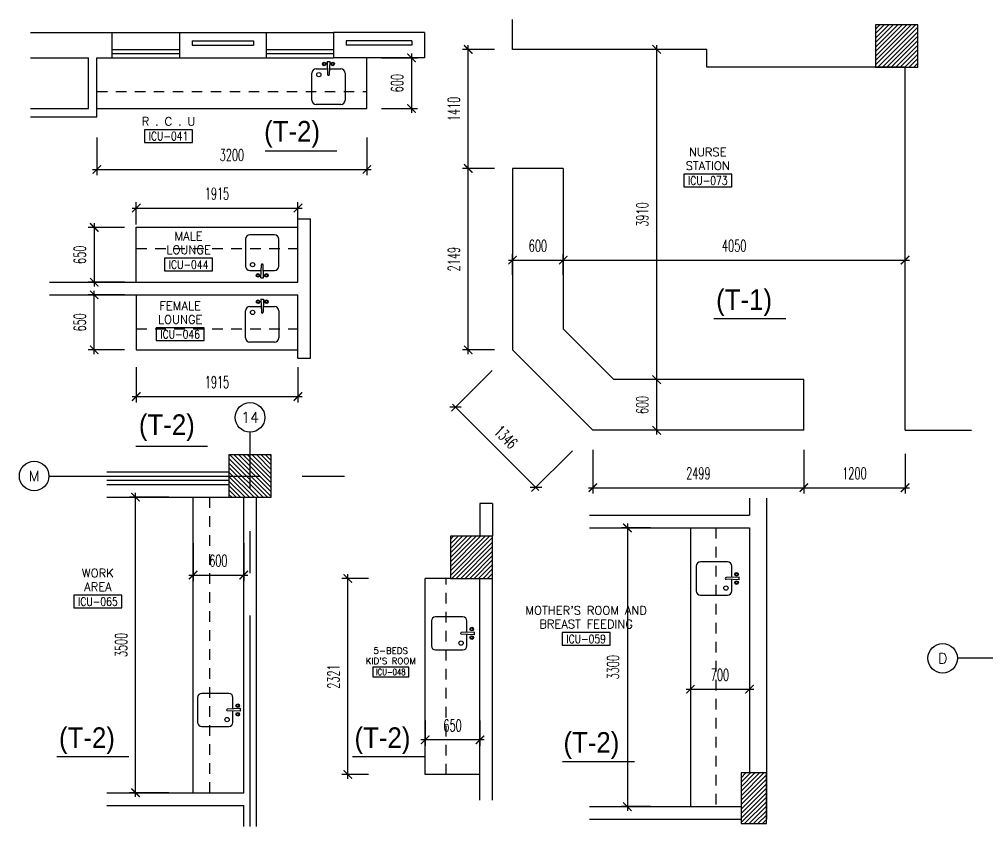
# Model space of a CAD drawing. Extents: x 417759.1 to 417809, y 43468.8 to 43507.6.
# Drawn here: x 417769.34 to 417780.79, y 43478.38 to 43487.93 of the extents above; entities that cross this region are included whole.
import ezdxf
from ezdxf.enums import TextEntityAlignment as Align

# ---------------------------------------------------------------- set-up
doc = ezdxf.new("R2010")
doc.units = 0
doc.header["$MEASUREMENT"] = 0
doc.header["$PDMODE"] = 3
doc.header["$PDSIZE"] = 0.1
doc.linetypes.add('CENTERX2', pattern=[4, 2.5, -0.5, 0.5, -0.5])
doc.linetypes.add('HIDDEN2', pattern=[0.1875, 0.125, -0.0625])
doc.layers.get('0').update_dxf_attribs({"linetype": 'CONTINUOUS'})
doc.layers.get('DEFPOINTS').update_dxf_attribs({"linetype": 'CONTINUOUS'})
for name, color, linetype in [('AX', 6, 'CONTINUOUS'), ('AX-CR', 2, 'CONTINUOUS'), ('AX-DIM', 4, 'CONTINUOUS'), ('AX-TXT', 4, 'CONTINUOUS'), ('AXES', 11, 'CENTERX2'), ('COL', 2, 'CONTINUOUS'), ('COUNTER', 2, 'CONTINUOUS'), ('Doted', 3, 'HIDDEN2'), ('HAT', 8, 'CONTINUOUS'), ('INSUL', 7, 'CONTINUOUS'), ('RM-BOX', 2, 'CONTINUOUS'), ('RM-NAME', 2, 'CONTINUOUS'), ('RM-NO', 2, 'CONTINUOUS'), ('TXT1', 2, 'CONTINUOUS'), ('WALL', 6, 'CONTINUOUS'), ('WIN', 5, 'CONTINUOUS')]:
    doc.layers.add(name, color=color, linetype=linetype)
doc.styles.add('ROMANS', font='ROMANS.shx', dxfattribs={"width": 0.6})
doc.styles.add('TTXT', font='swisse.ttf', dxfattribs={"width": 0.6})
doc.dimstyles.new('STANDARD in', dxfattribs={"dimtxt": 0.14, "dimasz": 0.1, "dimexe": 0.07, "dimexo": 0.05, "dimgap": 0.1, "dimtad": 1, "dimdec": 0, "dimlfac": 1000, "dimzin": 0, "dimdsep": 46, "dimtxsty": 'ROMANS', "dimblk": 'ARCHTICK', "dimcen": 0.05, "dimdle": 0.05, "dimclrd": 4, "dimclre": 4, "dimclrt": 2, "dimadec": 0, "dimazin": 0, "dimtfac": 1, "dimtdec": 0, "dimtmove": 2, "dimatfit": 3, "dimfxl": 0, "dimtolj": 1, "dimtzin": 0, "dimarcsym": 0})

# ---------------------------------------------------------------- blocks, each defined once
blk = doc.blocks.new('_ARCHTICK')
at = {"color": 0, "linetype": 'ByBlock', "const_width": 0.15}
blk.add_lwpolyline([(-0.5, -0.5), (0.5, 0.5)], dxfattribs=at)
blk = doc.blocks.new('*D186')
at = {"layer": 'AX-DIM', "color": 4, "linetype": 'ByBlock', "lineweight": -2}
for p, q in [((417773.982, 43487.529), (417773.982, 43486.829)), ((417773.627, 43487.479), (417774.052, 43487.479)), ((417773.627, 43486.879), (417774.052, 43486.879))]:
    blk.add_line(p, q, dxfattribs=at)
at = {"layer": 'DEFPOINTS', "color": 0, "linetype": 'ByBlock'}
for p in [(417773.577, 43487.479), (417773.577, 43486.879), (417773.982, 43486.879)]:
    blk.add_point(p, dxfattribs=at)
at = {"layer": 'AX-DIM', "color": 4, "linetype": 'ByBlock', "lineweight": -2, "xscale": 0.1, "yscale": 0.1, "zscale": 0.1}
for p, rotation in [((417773.982, 43487.479), 90), ((417773.982, 43486.879), 270)]:
    blk.add_blockref('_ARCHTICK', p, dxfattribs=dict(at, rotation=rotation))
at = {"layer": 'AX-DIM', "color": 2, "linetype": 'ByBlock', "insert": (417773.812, 43487.179), "char_height": 0.14, "attachment_point": 5, "rotation": 90, "style": 'ROMANS'}
blk.add_mtext('\\A1;600', dxfattribs=at)
blk = doc.blocks.new('*D187')
at = {"layer": 'AX-DIM', "color": 4, "linetype": 'ByBlock', "lineweight": -2}
for p, q in [((417770.254, 43486.537), (417770.254, 43486.088)), ((417773.454, 43486.537), (417773.454, 43486.088)), ((417770.204, 43486.158), (417773.504, 43486.158))]:
    blk.add_line(p, q, dxfattribs=at)
at = {"layer": 'DEFPOINTS', "color": 0, "linetype": 'ByBlock'}
for p in [(417770.254, 43486.587), (417773.454, 43486.587), (417773.454, 43486.158)]:
    blk.add_point(p, dxfattribs=at)
at = {"layer": 'AX-DIM', "color": 4, "linetype": 'ByBlock', "lineweight": -2, "xscale": 0.1, "yscale": 0.1, "zscale": 0.1, "rotation": 180}
blk.add_blockref('_ARCHTICK', (417770.254, 43486.158), dxfattribs=at)
at = {"layer": 'AX-DIM', "color": 4, "linetype": 'ByBlock', "lineweight": -2, "xscale": 0.1, "yscale": 0.1, "zscale": 0.1}
blk.add_blockref('_ARCHTICK', (417773.454, 43486.158), dxfattribs=at)
at = {"layer": 'AX-DIM', "color": 2, "linetype": 'ByBlock', "insert": (417771.854, 43486.328), "char_height": 0.14, "attachment_point": 5, "style": 'ROMANS'}
blk.add_mtext('\\A1;3200', dxfattribs=at)
blk = doc.blocks.new('RM1')
at = {"layer": 'RM-BOX'}
blk.add_lwpolyline([(570, -200), (-570, -200), (-570, -500), (570, -500)], close=True, dxfattribs=at)
at = {"layer": 'RM-NAME', "style": 'ROMANS'}
for tag, p in [('ROOMNAME1', (0, 324)), ('ROOMNAME2', (0, 0))]:
    blk.add_attdef(tag, text='', height=200, dxfattribs=at).set_placement(p, align=Align.MIDDLE)
at = {"layer": 'RM-NO', "style": 'ROMANS', "width": 0.8}
blk.add_attdef('ROOMNO', text='', height=200, dxfattribs=at).set_placement((0, -350), align=Align.MIDDLE)
blk = doc.blocks.new('*X144')
at = {"color": 0}
for p, q in [((80579, 177099), (81070, 177590)), ((80579, 177152), (81017, 177590)), ((80579, 177205), (80964, 177590)), ((80579, 177258), (80911, 177590)), ((80579, 177311), (80858, 177590)), ((80579, 177364), (80804, 177590)), ((80579, 177417), (80751, 177590)), ((80579, 177471), (80698, 177590)), ((80579, 177524), (80645, 177590)), ((80579, 177577), (80592, 177590)), ((80623, 177090), (81079, 177546)), ((80676, 177090), (81079, 177493)), ((80729, 177090), (81079, 177440)), ((80782, 177090), (81079, 177387)), ((80835, 177090), (81079, 177334)), ((80888, 177090), (81079, 177281)), ((80941, 177090), (81079, 177228)), ((80994, 177090), (81079, 177175)), ((81047, 177090), (81079, 177122))]:
    blk.add_line(p, q, dxfattribs=at)
blk = doc.blocks.new('*D204')
at = {"layer": 'AX-DIM', "color": 4, "linetype": 'ByBlock', "lineweight": -2}
for p, q in [((417771.394, 43481.735), (417771.394, 43481.285)), ((417771.994, 43481.735), (417771.994, 43481.285)), ((417771.344, 43481.355), (417772.044, 43481.355))]:
    blk.add_line(p, q, dxfattribs=at)
at = {"layer": 'DEFPOINTS', "color": 0, "linetype": 'ByBlock'}
for p in [(417771.394, 43481.785), (417771.994, 43481.785), (417771.994, 43481.355)]:
    blk.add_point(p, dxfattribs=at)
at = {"layer": 'AX-DIM', "color": 4, "linetype": 'ByBlock', "lineweight": -2, "xscale": 0.1, "yscale": 0.1, "zscale": 0.1, "rotation": 180}
blk.add_blockref('_ARCHTICK', (417771.394, 43481.355), dxfattribs=at)
at = {"layer": 'AX-DIM', "color": 4, "linetype": 'ByBlock', "lineweight": -2, "xscale": 0.1, "yscale": 0.1, "zscale": 0.1}
blk.add_blockref('_ARCHTICK', (417771.994, 43481.355), dxfattribs=at)
at = {"layer": 'AX-DIM', "color": 2, "linetype": 'ByBlock', "insert": (417771.694, 43481.525), "char_height": 0.14, "attachment_point": 5, "style": 'ROMANS'}
blk.add_mtext('\\A1;600', dxfattribs=at)
blk = doc.blocks.new('*D205')
at = {"layer": 'AX-DIM', "color": 4, "linetype": 'ByBlock', "lineweight": -2}
for p, q in [((417770.713, 43478.728), (417770.713, 43482.328)), ((417771.109, 43482.278), (417770.643, 43482.278)), ((417771.109, 43478.778), (417770.643, 43478.778))]:
    blk.add_line(p, q, dxfattribs=at)
at = {"layer": 'DEFPOINTS', "color": 0, "linetype": 'ByBlock'}
for p in [(417770.713, 43482.278), (417771.159, 43482.278), (417771.159, 43478.778)]:
    blk.add_point(p, dxfattribs=at)
at = {"layer": 'AX-DIM', "color": 4, "linetype": 'ByBlock', "lineweight": -2, "xscale": 0.1, "yscale": 0.1, "zscale": 0.1}
for p, rotation in [((417770.713, 43482.278), 90), ((417770.713, 43478.778), 270)]:
    blk.add_blockref('_ARCHTICK', p, dxfattribs=dict(at, rotation=rotation))
at = {"layer": 'AX-DIM', "color": 2, "linetype": 'ByBlock', "insert": (417770.543, 43480.528), "char_height": 0.14, "attachment_point": 5, "rotation": 90, "style": 'ROMANS'}
blk.add_mtext('\\A1;3500', dxfattribs=at)
blk = doc.blocks.new('*X145')
at = {"color": 0}
for p, q in [((80579, 155515), (81054, 155990)), ((80579, 155568), (81001, 155990)), ((80579, 155621), (80948, 155990)), ((80579, 155674), (80895, 155990)), ((80579, 155727), (80842, 155990)), ((80579, 155780), (80789, 155990)), ((80579, 155833), (80736, 155990)), ((80579, 155886), (80683, 155990)), ((80579, 155939), (80630, 155990)), ((80607, 155490), (81079, 155962)), ((80660, 155490), (81079, 155909)), ((80713, 155490), (81079, 155856)), ((80766, 155490), (81079, 155803)), ((80819, 155490), (81079, 155750)), ((80872, 155490), (81079, 155697)), ((80925, 155490), (81079, 155644)), ((80978, 155490), (81079, 155591)), ((81031, 155490), (81079, 155538))]:
    blk.add_line(p, q, dxfattribs=at)
blk = doc.blocks.new('COL50')
at = {"layer": 'COL'}
blk.add_lwpolyline([(-250, 250), (-250, -250), (250, -250), (250, 250)], close=True, dxfattribs=at)
blk = doc.blocks.new('*X148')
at = {"color": 0}
for p, q in [((80579, 155515), (81054, 155990)), ((80579, 155568), (81001, 155990)), ((80579, 155621), (80948, 155990)), ((80579, 155674), (80895, 155990)), ((80579, 155727), (80842, 155990)), ((80579, 155780), (80789, 155990)), ((80579, 155833), (80736, 155990)), ((80579, 155886), (80683, 155990)), ((80579, 155939), (80630, 155990)), ((80607, 155490), (81079, 155962)), ((80660, 155490), (81079, 155909)), ((80713, 155490), (81079, 155856)), ((80766, 155490), (81079, 155803)), ((80819, 155490), (81079, 155750)), ((80872, 155490), (81079, 155697)), ((80925, 155490), (81079, 155644)), ((80978, 155490), (81079, 155591)), ((81031, 155490), (81079, 155538))]:
    blk.add_line(p, q, dxfattribs=at)
blk = doc.blocks.new('*D206')
at = {"layer": 'AX-DIM', "color": 4, "linetype": 'ByBlock', "lineweight": -2}
for p, q in [((417775.729, 43485.085), (417779.879, 43485.085)), ((417775.779, 43484.908), (417775.779, 43485.155)), ((417779.829, 43484.908), (417779.829, 43485.155))]:
    blk.add_line(p, q, dxfattribs=at)
at = {"layer": 'DEFPOINTS', "color": 0, "linetype": 'ByBlock'}
for p in [(417779.829, 43485.085), (417775.779, 43484.858), (417779.829, 43484.858)]:
    blk.add_point(p, dxfattribs=at)
at = {"layer": 'AX-DIM', "color": 4, "linetype": 'ByBlock', "lineweight": -2, "xscale": 0.1, "yscale": 0.1, "zscale": 0.1, "rotation": 180}
blk.add_blockref('_ARCHTICK', (417775.779, 43485.085), dxfattribs=at)
at = {"layer": 'AX-DIM', "color": 4, "linetype": 'ByBlock', "lineweight": -2, "xscale": 0.1, "yscale": 0.1, "zscale": 0.1}
blk.add_blockref('_ARCHTICK', (417779.829, 43485.085), dxfattribs=at)
at = {"layer": 'AX-DIM', "color": 2, "linetype": 'ByBlock', "insert": (417777.804, 43485.255), "char_height": 0.14, "attachment_point": 5, "style": 'ROMANS'}
blk.add_mtext('\\A1;4050', dxfattribs=at)
blk = doc.blocks.new('*D207')
at = {"layer": 'AX-DIM', "color": 4, "linetype": 'ByBlock', "lineweight": -2}
for p, q in [((417775.129, 43485.085), (417775.829, 43485.085)), ((417775.179, 43484.908), (417775.179, 43485.155)), ((417775.779, 43484.908), (417775.779, 43485.155))]:
    blk.add_line(p, q, dxfattribs=at)
at = {"layer": 'DEFPOINTS', "color": 0, "linetype": 'ByBlock'}
for p in [(417775.779, 43485.085), (417775.179, 43484.858), (417775.779, 43484.858)]:
    blk.add_point(p, dxfattribs=at)
at = {"layer": 'AX-DIM', "color": 4, "linetype": 'ByBlock', "lineweight": -2, "xscale": 0.1, "yscale": 0.1, "zscale": 0.1, "rotation": 180}
blk.add_blockref('_ARCHTICK', (417775.179, 43485.085), dxfattribs=at)
at = {"layer": 'AX-DIM', "color": 4, "linetype": 'ByBlock', "lineweight": -2, "xscale": 0.1, "yscale": 0.1, "zscale": 0.1}
blk.add_blockref('_ARCHTICK', (417775.779, 43485.085), dxfattribs=at)
at = {"layer": 'AX-DIM', "color": 2, "linetype": 'ByBlock', "insert": (417775.479, 43485.255), "char_height": 0.14, "attachment_point": 5, "style": 'ROMANS'}
blk.add_mtext('\\A1;600', dxfattribs=at)
blk = doc.blocks.new('*D208')
at = {"layer": 'AX-DIM', "color": 4, "linetype": 'ByBlock', "lineweight": -2}
for p, q in [((417774.654, 43486.119), (417774.654, 43487.629)), ((417774.964, 43487.579), (417774.584, 43487.579)), ((417774.964, 43486.169), (417774.584, 43486.169))]:
    blk.add_line(p, q, dxfattribs=at)
at = {"layer": 'DEFPOINTS', "color": 0, "linetype": 'ByBlock'}
for p in [(417774.654, 43487.579), (417775.014, 43487.579), (417775.014, 43486.169)]:
    blk.add_point(p, dxfattribs=at)
at = {"layer": 'AX-DIM', "color": 4, "linetype": 'ByBlock', "lineweight": -2, "xscale": 0.1, "yscale": 0.1, "zscale": 0.1}
for p, rotation in [((417774.654, 43487.579), 90), ((417774.654, 43486.169), 270)]:
    blk.add_blockref('_ARCHTICK', p, dxfattribs=dict(at, rotation=rotation))
at = {"layer": 'AX-DIM', "color": 2, "linetype": 'ByBlock', "insert": (417774.484, 43486.874), "char_height": 0.14, "attachment_point": 5, "rotation": 90, "style": 'ROMANS'}
blk.add_mtext('\\A1;1410', dxfattribs=at)
blk = doc.blocks.new('*D209')
at = {"layer": 'AX-DIM', "color": 4, "linetype": 'ByBlock', "lineweight": -2}
for p, q in [((417774.654, 43483.971), (417774.654, 43486.219)), ((417774.964, 43486.169), (417774.584, 43486.169)), ((417774.964, 43484.021), (417774.584, 43484.021))]:
    blk.add_line(p, q, dxfattribs=at)
at = {"layer": 'DEFPOINTS', "color": 0, "linetype": 'ByBlock'}
for p in [(417774.654, 43486.169), (417775.014, 43486.169), (417775.014, 43484.021)]:
    blk.add_point(p, dxfattribs=at)
at = {"layer": 'AX-DIM', "color": 4, "linetype": 'ByBlock', "lineweight": -2, "xscale": 0.1, "yscale": 0.1, "zscale": 0.1}
for p, rotation in [((417774.654, 43486.169), 90), ((417774.654, 43484.021), 270)]:
    blk.add_blockref('_ARCHTICK', p, dxfattribs=dict(at, rotation=rotation))
at = {"layer": 'AX-DIM', "color": 2, "linetype": 'ByBlock', "insert": (417774.484, 43485.095), "char_height": 0.14, "attachment_point": 5, "rotation": 90, "style": 'ROMANS'}
blk.add_mtext('\\A1;2149', dxfattribs=at)
blk = doc.blocks.new('*D210')
at = {"layer": 'AX-DIM', "color": 4, "linetype": 'ByBlock', "lineweight": -2}
for p, q in [((417774.937, 43483.779), (417774.454, 43483.295)), ((417774.468, 43483.38), (417775.49, 43482.358)), ((417775.888, 43482.827), (417775.405, 43482.344))]:
    blk.add_line(p, q, dxfattribs=at)
at = {"layer": 'DEFPOINTS', "color": 0, "linetype": 'ByBlock'}
for p in [(417774.972, 43483.814), (417775.924, 43482.863), (417775.455, 43482.393)]:
    blk.add_point(p, dxfattribs=at)
at = {"layer": 'AX-DIM', "color": 4, "linetype": 'ByBlock', "lineweight": -2, "xscale": 0.1, "yscale": 0.1, "zscale": 0.1}
for p, rotation in [((417774.503, 43483.345), 134.9999999993428), ((417775.455, 43482.393), 314.9999999993428)]:
    blk.add_blockref('_ARCHTICK', p, dxfattribs=dict(at, rotation=rotation))
at = {"layer": 'AX-DIM', "color": 2, "linetype": 'ByBlock', "insert": (417775.099, 43482.989), "char_height": 0.14, "attachment_point": 5, "rotation": 315, "style": 'ROMANS'}
blk.add_mtext('\\A1;1346', dxfattribs=at)
blk = doc.blocks.new('*D211')
at = {"layer": 'AX-DIM', "color": 4, "linetype": 'ByBlock', "lineweight": -2}
for p, q in [((417776.13, 43482.839), (417776.13, 43482.32)), ((417778.629, 43482.839), (417778.629, 43482.32)), ((417776.08, 43482.39), (417778.679, 43482.39))]:
    blk.add_line(p, q, dxfattribs=at)
at = {"layer": 'DEFPOINTS', "color": 0, "linetype": 'ByBlock'}
for p in [(417776.13, 43482.889), (417778.629, 43482.889), (417778.629, 43482.39)]:
    blk.add_point(p, dxfattribs=at)
at = {"layer": 'AX-DIM', "color": 4, "linetype": 'ByBlock', "lineweight": -2, "xscale": 0.1, "yscale": 0.1, "zscale": 0.1, "rotation": 180}
blk.add_blockref('_ARCHTICK', (417776.13, 43482.39), dxfattribs=at)
at = {"layer": 'AX-DIM', "color": 4, "linetype": 'ByBlock', "lineweight": -2, "xscale": 0.1, "yscale": 0.1, "zscale": 0.1}
blk.add_blockref('_ARCHTICK', (417778.629, 43482.39), dxfattribs=at)
at = {"layer": 'AX-DIM', "color": 2, "linetype": 'ByBlock', "insert": (417777.38, 43482.56), "char_height": 0.14, "attachment_point": 5, "style": 'ROMANS'}
blk.add_mtext('\\A1;2499', dxfattribs=at)
blk = doc.blocks.new('*D212')
at = {"layer": 'AX-DIM', "color": 4, "linetype": 'ByBlock', "lineweight": -2}
for p, q in [((417778.629, 43482.792), (417778.629, 43482.32)), ((417779.829, 43482.792), (417779.829, 43482.32)), ((417778.579, 43482.39), (417779.879, 43482.39))]:
    blk.add_line(p, q, dxfattribs=at)
at = {"layer": 'DEFPOINTS', "color": 0, "linetype": 'ByBlock'}
for p in [(417778.629, 43482.842), (417779.829, 43482.842), (417779.829, 43482.39)]:
    blk.add_point(p, dxfattribs=at)
at = {"layer": 'AX-DIM', "color": 4, "linetype": 'ByBlock', "lineweight": -2, "xscale": 0.1, "yscale": 0.1, "zscale": 0.1, "rotation": 180}
blk.add_blockref('_ARCHTICK', (417778.629, 43482.39), dxfattribs=at)
at = {"layer": 'AX-DIM', "color": 4, "linetype": 'ByBlock', "lineweight": -2, "xscale": 0.1, "yscale": 0.1, "zscale": 0.1}
blk.add_blockref('_ARCHTICK', (417779.829, 43482.39), dxfattribs=at)
at = {"layer": 'AX-DIM', "color": 2, "linetype": 'ByBlock', "insert": (417779.229, 43482.56), "char_height": 0.14, "attachment_point": 5, "style": 'ROMANS'}
blk.add_mtext('\\A1;1200', dxfattribs=at)
blk = doc.blocks.new('*D213')
at = {"layer": 'AX-DIM', "color": 4, "linetype": 'ByBlock', "lineweight": -2}
for p, q in [((417776.886, 43483.619), (417776.886, 43487.629)), ((417777.196, 43487.579), (417776.816, 43487.579)), ((417777.196, 43483.669), (417776.816, 43483.669))]:
    blk.add_line(p, q, dxfattribs=at)
at = {"layer": 'DEFPOINTS', "color": 0, "linetype": 'ByBlock'}
for p in [(417776.886, 43487.579), (417777.246, 43487.579), (417777.246, 43483.669)]:
    blk.add_point(p, dxfattribs=at)
at = {"layer": 'AX-DIM', "color": 4, "linetype": 'ByBlock', "lineweight": -2, "xscale": 0.1, "yscale": 0.1, "zscale": 0.1}
for p, rotation in [((417776.886, 43487.579), 90), ((417776.886, 43483.669), 270)]:
    blk.add_blockref('_ARCHTICK', p, dxfattribs=dict(at, rotation=rotation))
at = {"layer": 'AX-DIM', "color": 2, "linetype": 'ByBlock', "insert": (417776.716, 43485.624), "char_height": 0.14, "attachment_point": 5, "rotation": 90, "style": 'ROMANS'}
blk.add_mtext('\\A1;3910', dxfattribs=at)
blk = doc.blocks.new('*D214')
at = {"layer": 'AX-DIM', "color": 4, "linetype": 'ByBlock', "lineweight": -2}
for p, q in [((417776.886, 43483.019), (417776.886, 43483.719)), ((417777.196, 43483.669), (417776.816, 43483.669)), ((417777.196, 43483.069), (417776.816, 43483.069))]:
    blk.add_line(p, q, dxfattribs=at)
at = {"layer": 'DEFPOINTS', "color": 0, "linetype": 'ByBlock'}
for p in [(417776.886, 43483.669), (417777.246, 43483.669), (417777.246, 43483.069)]:
    blk.add_point(p, dxfattribs=at)
at = {"layer": 'AX-DIM', "color": 4, "linetype": 'ByBlock', "lineweight": -2, "xscale": 0.1, "yscale": 0.1, "zscale": 0.1}
for p, rotation in [((417776.886, 43483.669), 90), ((417776.886, 43483.069), 270)]:
    blk.add_blockref('_ARCHTICK', p, dxfattribs=dict(at, rotation=rotation))
at = {"layer": 'AX-DIM', "color": 2, "linetype": 'ByBlock', "insert": (417776.716, 43483.369), "char_height": 0.14, "attachment_point": 5, "rotation": 90, "style": 'ROMANS'}
blk.add_mtext('\\A1;600', dxfattribs=at)
blk = doc.blocks.new('*D215')
at = {"layer": 'AX-DIM', "color": 4, "linetype": 'ByBlock', "lineweight": -2}
for p, q in [((417770.581, 43485.472), (417770.153, 43485.472)), ((417770.223, 43485.522), (417770.223, 43484.772)), ((417770.581, 43484.822), (417770.153, 43484.822))]:
    blk.add_line(p, q, dxfattribs=at)
at = {"layer": 'DEFPOINTS', "color": 0, "linetype": 'ByBlock'}
for p in [(417770.631, 43485.472), (417770.223, 43484.822), (417770.631, 43484.822)]:
    blk.add_point(p, dxfattribs=at)
at = {"layer": 'AX-DIM', "color": 4, "linetype": 'ByBlock', "lineweight": -2, "xscale": 0.1, "yscale": 0.1, "zscale": 0.1}
for p, rotation in [((417770.223, 43485.472), 90), ((417770.223, 43484.822), 270)]:
    blk.add_blockref('_ARCHTICK', p, dxfattribs=dict(at, rotation=rotation))
at = {"layer": 'AX-DIM', "color": 2, "linetype": 'ByBlock', "insert": (417770.053, 43485.147), "char_height": 0.14, "attachment_point": 5, "rotation": 90, "style": 'ROMANS'}
blk.add_mtext('\\A1;650', dxfattribs=at)
blk = doc.blocks.new('*D216')
at = {"layer": 'AX-DIM', "color": 4, "linetype": 'ByBlock', "lineweight": -2}
for p, q in [((417770.581, 43484.672), (417770.153, 43484.672)), ((417770.223, 43483.972), (417770.223, 43484.722)), ((417770.581, 43484.022), (417770.153, 43484.022))]:
    blk.add_line(p, q, dxfattribs=at)
at = {"layer": 'DEFPOINTS', "color": 0, "linetype": 'ByBlock'}
for p in [(417770.223, 43484.672), (417770.631, 43484.672), (417770.631, 43484.022)]:
    blk.add_point(p, dxfattribs=at)
at = {"layer": 'AX-DIM', "color": 4, "linetype": 'ByBlock', "lineweight": -2, "xscale": 0.1, "yscale": 0.1, "zscale": 0.1}
for p, rotation in [((417770.223, 43484.672), 90), ((417770.223, 43484.022), 270)]:
    blk.add_blockref('_ARCHTICK', p, dxfattribs=dict(at, rotation=rotation))
at = {"layer": 'AX-DIM', "color": 2, "linetype": 'ByBlock', "insert": (417770.053, 43484.347), "char_height": 0.14, "attachment_point": 5, "rotation": 90, "style": 'ROMANS'}
blk.add_mtext('\\A1;650', dxfattribs=at)
blk = doc.blocks.new('*D217')
at = {"layer": 'AX-DIM', "color": 4, "linetype": 'ByBlock', "lineweight": -2}
for p, q in [((417770.721, 43483.815), (417770.721, 43483.399)), ((417772.636, 43483.815), (417772.636, 43483.399)), ((417770.671, 43483.469), (417772.686, 43483.469))]:
    blk.add_line(p, q, dxfattribs=at)
at = {"layer": 'DEFPOINTS', "color": 0, "linetype": 'ByBlock'}
for p in [(417770.721, 43483.865), (417772.636, 43483.865), (417772.636, 43483.469)]:
    blk.add_point(p, dxfattribs=at)
at = {"layer": 'AX-DIM', "color": 4, "linetype": 'ByBlock', "lineweight": -2, "xscale": 0.1, "yscale": 0.1, "zscale": 0.1, "rotation": 180}
blk.add_blockref('_ARCHTICK', (417770.721, 43483.469), dxfattribs=at)
at = {"layer": 'AX-DIM', "color": 4, "linetype": 'ByBlock', "lineweight": -2, "xscale": 0.1, "yscale": 0.1, "zscale": 0.1}
blk.add_blockref('_ARCHTICK', (417772.636, 43483.469), dxfattribs=at)
at = {"layer": 'AX-DIM', "color": 2, "linetype": 'ByBlock', "insert": (417771.678, 43483.639), "char_height": 0.14, "attachment_point": 5, "style": 'ROMANS'}
blk.add_mtext('\\A1;1915', dxfattribs=at)
blk = doc.blocks.new('*D218')
at = {"layer": 'AX-DIM', "color": 4, "linetype": 'ByBlock', "lineweight": -2}
for p, q in [((417770.721, 43485.504), (417770.721, 43485.771)), ((417772.636, 43485.504), (417772.636, 43485.771)), ((417770.671, 43485.701), (417772.686, 43485.701))]:
    blk.add_line(p, q, dxfattribs=at)
at = {"layer": 'DEFPOINTS', "color": 0, "linetype": 'ByBlock'}
for p in [(417772.636, 43485.701), (417770.721, 43485.454), (417772.636, 43485.454)]:
    blk.add_point(p, dxfattribs=at)
at = {"layer": 'AX-DIM', "color": 4, "linetype": 'ByBlock', "lineweight": -2, "xscale": 0.1, "yscale": 0.1, "zscale": 0.1, "rotation": 180}
blk.add_blockref('_ARCHTICK', (417770.721, 43485.701), dxfattribs=at)
at = {"layer": 'AX-DIM', "color": 4, "linetype": 'ByBlock', "lineweight": -2, "xscale": 0.1, "yscale": 0.1, "zscale": 0.1}
blk.add_blockref('_ARCHTICK', (417772.636, 43485.701), dxfattribs=at)
at = {"layer": 'AX-DIM', "color": 2, "linetype": 'ByBlock', "insert": (417771.678, 43485.871), "char_height": 0.14, "attachment_point": 5, "style": 'ROMANS'}
blk.add_mtext('\\A1;1915', dxfattribs=at)
blk = doc.blocks.new('*X149')
at = {"color": 0}
for p, q in [((73379, 155527), (73842, 155990)), ((73379, 155580), (73789, 155990)), ((73379, 155633), (73736, 155990)), ((73379, 155686), (73683, 155990)), ((73379, 155739), (73629, 155990)), ((73379, 155793), (73576, 155990)), ((73379, 155846), (73523, 155990)), ((73379, 155899), (73470, 155990)), ((73379, 155952), (73417, 155990)), ((73395, 155490), (73879, 155974)), ((73448, 155490), (73879, 155921)), ((73501, 155490), (73879, 155868)), ((73554, 155490), (73879, 155815)), ((73607, 155490), (73879, 155762)), ((73660, 155490), (73879, 155709)), ((73713, 155490), (73879, 155656)), ((73766, 155490), (73879, 155603)), ((73819, 155490), (73879, 155550)), ((73872, 155490), (73879, 155497))]:
    blk.add_line(p, q, dxfattribs=at)
blk = doc.blocks.new('*D219')
at = {"layer": 'AX-DIM', "color": 4, "linetype": 'ByBlock', "lineweight": -2}
for p, q in [((417774.143, 43479.632), (417774.143, 43479.335)), ((417774.793, 43479.632), (417774.793, 43479.335)), ((417774.843, 43479.405), (417774.093, 43479.405))]:
    blk.add_line(p, q, dxfattribs=at)
at = {"layer": 'DEFPOINTS', "color": 0, "linetype": 'ByBlock'}
for p in [(417774.143, 43479.682), (417774.793, 43479.682), (417774.143, 43479.405)]:
    blk.add_point(p, dxfattribs=at)
at = {"layer": 'AX-DIM', "color": 4, "linetype": 'ByBlock', "lineweight": -2, "xscale": 0.1, "yscale": 0.1, "zscale": 0.1, "rotation": 180}
blk.add_blockref('_ARCHTICK', (417774.143, 43479.405), dxfattribs=at)
at = {"layer": 'AX-DIM', "color": 4, "linetype": 'ByBlock', "lineweight": -2, "xscale": 0.1, "yscale": 0.1, "zscale": 0.1}
blk.add_blockref('_ARCHTICK', (417774.793, 43479.405), dxfattribs=at)
at = {"layer": 'AX-DIM', "color": 2, "linetype": 'ByBlock', "insert": (417774.468, 43479.575), "char_height": 0.14, "attachment_point": 5, "style": 'ROMANS'}
blk.add_mtext('\\A1;650', dxfattribs=at)
blk = doc.blocks.new('*D220')
at = {"layer": 'AX-DIM', "color": 4, "linetype": 'ByBlock', "lineweight": -2}
for p, q in [((417773.472, 43481.315), (417773.158, 43481.315)), ((417773.228, 43478.944), (417773.228, 43481.365)), ((417773.472, 43478.994), (417773.158, 43478.994))]:
    blk.add_line(p, q, dxfattribs=at)
at = {"layer": 'DEFPOINTS', "color": 0, "linetype": 'ByBlock'}
for p in [(417773.228, 43481.315), (417773.522, 43481.315), (417773.522, 43478.994)]:
    blk.add_point(p, dxfattribs=at)
at = {"layer": 'AX-DIM', "color": 4, "linetype": 'ByBlock', "lineweight": -2, "xscale": 0.1, "yscale": 0.1, "zscale": 0.1}
for p, rotation in [((417773.228, 43481.315), 90), ((417773.228, 43478.994), 270)]:
    blk.add_blockref('_ARCHTICK', p, dxfattribs=dict(at, rotation=rotation))
at = {"layer": 'AX-DIM', "color": 2, "linetype": 'ByBlock', "insert": (417773.058, 43480.154), "char_height": 0.14, "attachment_point": 5, "rotation": 90, "style": 'ROMANS'}
blk.add_mtext('\\A1;2321', dxfattribs=at)
blk = doc.blocks.new('*D223')
at = {"layer": 'AX-DIM', "color": 4, "linetype": 'ByBlock', "lineweight": -2}
for p, q in [((417777.285, 43480.384), (417777.285, 43479.934)), ((417777.985, 43480.384), (417777.985, 43479.934)), ((417777.235, 43480.004), (417778.035, 43480.004))]:
    blk.add_line(p, q, dxfattribs=at)
at = {"layer": 'DEFPOINTS', "color": 0, "linetype": 'ByBlock'}
for p in [(417777.285, 43480.434), (417777.985, 43480.434), (417777.985, 43480.004)]:
    blk.add_point(p, dxfattribs=at)
at = {"layer": 'AX-DIM', "color": 4, "linetype": 'ByBlock', "lineweight": -2, "xscale": 0.1, "yscale": 0.1, "zscale": 0.1, "rotation": 180}
blk.add_blockref('_ARCHTICK', (417777.285, 43480.004), dxfattribs=at)
at = {"layer": 'AX-DIM', "color": 4, "linetype": 'ByBlock', "lineweight": -2, "xscale": 0.1, "yscale": 0.1, "zscale": 0.1}
blk.add_blockref('_ARCHTICK', (417777.985, 43480.004), dxfattribs=at)
at = {"layer": 'AX-DIM', "color": 2, "linetype": 'ByBlock', "insert": (417777.635, 43480.174), "char_height": 0.14, "attachment_point": 5, "style": 'ROMANS'}
blk.add_mtext('\\A1;700', dxfattribs=at)
blk = doc.blocks.new('*D224')
at = {"layer": 'AX-DIM', "color": 4, "linetype": 'ByBlock', "lineweight": -2}
for p, q in [((417776.811, 43481.914), (417776.469, 43481.914)), ((417776.539, 43481.964), (417776.539, 43478.564)), ((417776.811, 43478.614), (417776.469, 43478.614))]:
    blk.add_line(p, q, dxfattribs=at)
at = {"layer": 'DEFPOINTS', "color": 0, "linetype": 'ByBlock'}
for p in [(417776.861, 43481.914), (417776.539, 43478.614), (417776.861, 43478.614)]:
    blk.add_point(p, dxfattribs=at)
at = {"layer": 'AX-DIM', "color": 4, "linetype": 'ByBlock', "lineweight": -2, "xscale": 0.1, "yscale": 0.1, "zscale": 0.1}
for p, rotation in [((417776.539, 43481.914), 90), ((417776.539, 43478.614), 270)]:
    blk.add_blockref('_ARCHTICK', p, dxfattribs=dict(at, rotation=rotation))
at = {"layer": 'AX-DIM', "color": 2, "linetype": 'ByBlock', "insert": (417776.369, 43480.264), "char_height": 0.14, "attachment_point": 5, "rotation": 90, "style": 'ROMANS'}
blk.add_mtext('\\A1;3300', dxfattribs=at)
blk = doc.blocks.new('AXU')
at = {"layer": 'AX-CR'}
blk.add_circle((0, 350), 350, dxfattribs=at)
at = {"layer": 'AX-TXT', "style": 'ROMANS'}
blk.add_attdef('AX', text='', height=250, dxfattribs=at).set_placement((0, 350), align=Align.MIDDLE)

msp = doc.modelspace()

# ---------------------------------------------------------------- hatches: boundary and pattern name
at = {"layer": 'HAT'}
h = msp.add_hatch(dxfattribs=at)
h.set_pattern_fill('ANSI31', color=256, scale=0.3, style=0)
h.set_pattern_definition([(45, (417529.00882, 43423.70269), (-0.0265165043, 0.0265165043), [])])
h.paths.add_polyline_path([(417778.185, 43479.0137), (417777.885, 43479.0137), (417777.885, 43478.7137), (417778.185, 43478.7137)])
h.paths.add_polyline_path([(417778.185, 43478.7137), (417777.885, 43478.7137), (417777.885, 43478.4137), (417778.185, 43478.4137)])

# ---------------------------------------------------------------- linework, layer by layer
at = {"layer": 'AXES'}
for p, q in [((417772.0694, 43478.3769), (417772.0694, 43483.0469)), ((417769.6862, 43482.5277), (417773.3045, 43482.5277)), ((417792.9951, 43480.3701), (417780.4486, 43480.3701))]:
    msp.add_line(p, q, dxfattribs=at)
at = {"layer": 'COL'}
msp.add_lwpolyline([(417772.3194, 43482.2777), (417772.3194, 43482.7777), (417771.8194, 43482.7777), (417771.8194, 43482.2777)], close=True, dxfattribs=at)
at = {"layer": 'COUNTER', "linetype": 'ByBlock'}
for p, q in [((417772.9823, 43487.4375), (417773.0144, 43487.4375)), ((417772.9823, 43487.4375), (417772.9884, 43487.2822)), ((417773.0144, 43487.4375), (417773.0083, 43487.2822)), ((417773.4537, 43486.8788), (417773.4537, 43487.4788)), ((417772.802, 43486.9783), (417772.802, 43487.2994)), ((417772.8519, 43487.3493), (417772.9884, 43487.3493)), ((417773.0083, 43487.3493), (417773.1448, 43487.3493)), ((417773.1947, 43487.2994), (417773.1947, 43486.9783)), ((417773.1448, 43486.9284), (417772.8519, 43486.9284)), ((417770.2537, 43486.8788), (417773.4537, 43486.8788)), ((417775.1788, 43486.1692), (417775.1788, 43484.0207)), ((417775.7788, 43486.1692), (417775.1788, 43486.1692)), ((417775.7788, 43486.1692), (417775.7788, 43484.2692)), ((417770.721, 43485.4725), (417772.6355, 43485.4725)), ((417770.721, 43484.8225), (417770.721, 43485.4725)), ((417772.0168, 43485.3316), (417772.0168, 43485.0105)), ((417772.3596, 43485.3815), (417772.0667, 43485.3815)), ((417772.4095, 43485.0105), (417772.4095, 43485.3316)), ((417772.0667, 43484.9607), (417772.2032, 43484.9607)), ((417772.1971, 43484.8725), (417772.2032, 43485.0277)), ((417772.2292, 43484.8725), (417772.2231, 43485.0277)), ((417772.2231, 43484.9607), (417772.3596, 43484.9607)), ((417772.1971, 43484.8725), (417772.2292, 43484.8725)), ((417770.721, 43484.6725), (417770.721, 43484.0225)), ((417772.1971, 43484.6225), (417772.2292, 43484.6225)), ((417772.1971, 43484.6225), (417772.2032, 43484.4672)), ((417772.2292, 43484.6225), (417772.2231, 43484.4672)), ((417772.0667, 43484.5343), (417772.2032, 43484.5343)), ((417772.2231, 43484.5343), (417772.3596, 43484.5343)), ((417772.0168, 43484.1633), (417772.0168, 43484.4844)), ((417772.4095, 43484.4844), (417772.4095, 43484.1633)), ((417776.3788, 43483.6692), (417775.7788, 43484.2692)), ((417772.3596, 43484.1134), (417772.0667, 43484.1134)), ((417770.721, 43484.0225), (417772.6355, 43484.0225)), ((417776.1303, 43483.0692), (417775.1788, 43484.0207)), ((417778.6288, 43483.6692), (417776.3788, 43483.6692)), ((417778.6288, 43483.0692), (417778.6288, 43483.6692)), ((417778.6288, 43483.0692), (417776.1303, 43483.0692)), ((417771.3944, 43478.7777), (417771.3944, 43482.2777)), ((417777.285, 43481.9137), (417777.285, 43478.6137)), ((417777.3548, 43481.4617), (417777.3548, 43481.1687)), ((417777.7258, 43481.5115), (417777.4047, 43481.5115)), ((417777.7757, 43481.3252), (417777.7757, 43481.4617)), ((417774.438, 43481.3147), (417774.1429, 43481.3147)), ((417774.1429, 43478.9938), (417774.1429, 43481.3147)), ((417777.8639, 43481.3312), (417777.7086, 43481.3252)), ((417777.8639, 43481.2992), (417777.7086, 43481.3052)), ((417777.7757, 43481.1687), (417777.7757, 43481.3052)), ((417777.8639, 43481.2992), (417777.8639, 43481.3312)), ((417777.4047, 43481.1189), (417777.7258, 43481.1189)), ((417774.5885, 43480.8614), (417774.2674, 43480.8614)), ((417774.2175, 43480.8116), (417774.2175, 43480.5186)), ((417774.6384, 43480.6751), (417774.6384, 43480.8116)), ((417774.7266, 43480.6811), (417774.5713, 43480.6751)), ((417774.7266, 43480.6491), (417774.5713, 43480.6551)), ((417774.6384, 43480.5186), (417774.6384, 43480.6551)), ((417774.7266, 43480.6491), (417774.7266, 43480.6811)), ((417774.2674, 43480.4688), (417774.5885, 43480.4688)), ((417771.8172, 43479.9546), (417771.4961, 43479.9546)), ((417771.4462, 43479.9047), (417771.4462, 43479.6118)), ((417771.8671, 43479.7682), (417771.8671, 43479.9047)), ((417771.9553, 43479.7743), (417771.8, 43479.7682)), ((417771.9553, 43479.7422), (417771.8, 43479.7483)), ((417771.8671, 43479.6118), (417771.8671, 43479.7483)), ((417771.9553, 43479.7422), (417771.9553, 43479.7743)), ((417771.4961, 43479.5619), (417771.8172, 43479.5619)), ((417774.7929, 43478.9938), (417774.1429, 43478.9938))]:
    msp.add_line(p, q, dxfattribs=at)
for centre, radius in [((417772.9486, 43487.4064), 0.0217), ((417772.9486, 43487.4064), 0.014), ((417773.0481, 43487.4064), 0.0217), ((417773.0481, 43487.4064), 0.014), ((417772.8839, 43487.2798), 0.0255), ((417772.0987, 43485.0301), 0.0255), ((417772.1634, 43484.9036), 0.0217), ((417772.1634, 43484.9036), 0.014), ((417772.2629, 43484.9036), 0.0217), ((417772.2629, 43484.9036), 0.014), ((417772.1634, 43484.5914), 0.0217), ((417772.1634, 43484.5914), 0.014), ((417772.2629, 43484.5914), 0.0217), ((417772.2629, 43484.5914), 0.014), ((417772.0987, 43484.4648), 0.0255), ((417777.8328, 43481.365), 0.0217), ((417777.8328, 43481.365), 0.014), ((417777.7062, 43481.2008), 0.0255), ((417777.8328, 43481.2654), 0.0217), ((417777.8328, 43481.2654), 0.014), ((417774.6955, 43480.7149), 0.0217), ((417774.6955, 43480.7149), 0.014), ((417774.6955, 43480.6153), 0.0217), ((417774.6955, 43480.6153), 0.014), ((417774.5689, 43480.5506), 0.0255), ((417771.9242, 43479.808), 0.0217), ((417771.9242, 43479.808), 0.014), ((417771.9242, 43479.7085), 0.0217), ((417771.9242, 43479.7085), 0.014), ((417771.7976, 43479.6438), 0.0255)]:
    msp.add_circle(centre, radius, dxfattribs=at)
for centre, radius, start, end in [((417772.8519, 43487.2994), 0.0499, 90, 180), ((417772.9984, 43487.2822), 0.00997, 180, 0), ((417773.1448, 43487.2994), 0.0499, 0, 90), ((417772.8519, 43486.9783), 0.0499, 180, 270), ((417773.1448, 43486.9783), 0.0499, 270, 0), ((417772.0667, 43485.3316), 0.0499, 90, 180), ((417772.3596, 43485.3316), 0.0499, 0, 90), ((417772.0667, 43485.0105), 0.0499, 180, 270), ((417772.2131, 43485.0277), 0.00997, 0, 180), ((417772.3596, 43485.0105), 0.0499, 270, 0), ((417772.0667, 43484.4844), 0.0499, 90, 180), ((417772.3596, 43484.4844), 0.0499, 0, 90), ((417772.2131, 43484.4672), 0.00997, 180, 0), ((417772.0667, 43484.1633), 0.0499, 180, 270), ((417772.3596, 43484.1633), 0.0499, 270, 0), ((417777.4047, 43481.4617), 0.0499, 90, 180), ((417777.7258, 43481.4617), 0.0499, 0, 90), ((417777.7086, 43481.3152), 0.00997, 90, 270), ((417777.4047, 43481.1687), 0.0499, 180, 270), ((417777.7258, 43481.1687), 0.0499, 270, 0), ((417774.2674, 43480.8116), 0.0499, 90, 180), ((417774.5885, 43480.8116), 0.0499, 0, 90), ((417774.5713, 43480.6651), 0.00997, 90, 270), ((417774.2674, 43480.5186), 0.0499, 180, 270), ((417774.5885, 43480.5186), 0.0499, 270, 0), ((417771.4961, 43479.9047), 0.0499, 90, 180), ((417771.8172, 43479.9047), 0.0499, 0, 90), ((417771.8, 43479.7582), 0.00997, 90, 270), ((417771.4961, 43479.6118), 0.0499, 180, 270), ((417771.8172, 43479.6118), 0.0499, 270, 0)]:
    msp.add_arc(centre, radius, start, end, dxfattribs=at)
at = {"layer": 'Doted'}
for p, q in [((417770.2537, 43487.0788), (417773.4537, 43487.0788)), ((417770.721, 43485.2225), (417772.6355, 43485.2225)), ((417770.721, 43484.2725), (417772.6355, 43484.2725)), ((417771.5944, 43478.7777), (417771.5944, 43482.2777)), ((417777.585, 43481.9137), (417777.585, 43478.6137)), ((417774.3929, 43478.9938), (417774.3929, 43481.3147))]:
    msp.add_line(p, q, dxfattribs=at)
at = {"layer": 'INSUL'}
for p, q in [((417771.3837, 43487.6788), (417772.1087, 43487.6788)), ((417771.3837, 43487.6788), (417771.3837, 43487.6288)), ((417771.3837, 43487.6288), (417772.1087, 43487.6288)), ((417772.1087, 43487.6788), (417772.1087, 43487.6288)), ((417773.9848, 43487.6788), (417773.2087, 43487.6788)), ((417773.2087, 43487.6788), (417773.2087, 43487.6288)), ((417773.9848, 43487.6288), (417773.2087, 43487.6288)), ((417773.9848, 43487.6788), (417773.9848, 43487.6288)), ((417770.3717, 43482.4777), (417771.8194, 43482.4777)), ((417770.3717, 43482.4277), (417771.8194, 43482.4277))]:
    msp.add_line(p, q, dxfattribs=at)
at = {"layer": 'WALL', "color": 6}
for p, q in [((417775.1788, 43487.5792), (417775.1788, 43487.9345)), ((417769.4682, 43487.7788), (417770.4337, 43487.7788)), ((417770.4337, 43487.7788), (417770.4337, 43487.4788)), ((417771.2337, 43487.7788), (417772.2587, 43487.7788)), ((417771.2337, 43487.7788), (417771.2337, 43487.4788)), ((417772.2587, 43487.7788), (417772.2587, 43487.4788)), ((417774.1348, 43487.7788), (417773.0587, 43487.7788)), ((417773.0587, 43487.7788), (417773.0587, 43487.4788)), ((417774.1348, 43487.7788), (417774.1348, 43487.4788)), ((417777.4788, 43487.5792), (417775.1788, 43487.5792)), ((417777.4788, 43487.3692), (417777.4788, 43487.5792)), ((417769.4682, 43487.4788), (417770.1537, 43487.4788)), ((417770.1537, 43486.8788), (417770.1537, 43487.4788)), ((417770.2537, 43486.7788), (417770.2537, 43487.4788)), ((417770.2537, 43487.4788), (417770.4337, 43487.4788)), ((417771.2337, 43487.4788), (417772.2587, 43487.4788)), ((417774.1348, 43487.4788), (417773.0587, 43487.4788)), ((417779.8288, 43487.3692), (417777.4788, 43487.3692)), ((417779.8288, 43483.0692), (417779.8288, 43487.3692)), ((417769.4682, 43486.8788), (417770.1537, 43486.8788)), ((417769.4682, 43486.7788), (417770.2537, 43486.7788)), ((417772.249, 43486.3799), (417773.099, 43486.3799)), ((417772.6355, 43485.5725), (417772.7855, 43485.5725)), ((417772.6355, 43484.8225), (417772.6355, 43485.5725)), ((417772.7855, 43483.9225), (417772.7855, 43485.5725)), ((417769.6929, 43484.8225), (417772.6355, 43484.8225)), ((417769.6929, 43484.6725), (417772.6355, 43484.6725)), ((417772.6355, 43483.9225), (417772.6355, 43484.6725)), ((417777.5643, 43484.392), (417778.4143, 43484.392)), ((417772.6355, 43483.9225), (417772.7855, 43483.9225)), ((417779.8288, 43483.0692), (417780.6165, 43483.0692)), ((417770.7168, 43482.8818), (417771.5668, 43482.8818)), ((417770.3717, 43482.5777), (417771.8194, 43482.5777)), ((417770.3717, 43482.2777), (417771.8194, 43482.2777)), ((417771.9944, 43478.7777), (417771.9944, 43482.2777)), ((417772.1444, 43478.3769), (417772.1444, 43482.2777)), ((417777.985, 43482.2653), (417777.985, 43482.0637)), ((417778.185, 43482.2653), (417778.185, 43478.7637)), ((417774.9429, 43482.2022), (417774.7929, 43482.2022)), ((417774.7929, 43482.2022), (417774.7929, 43481.8147)), ((417774.9429, 43482.2022), (417774.9429, 43481.8147)), ((417776.092, 43482.0637), (417777.985, 43482.0637)), ((417776.092, 43481.9137), (417777.985, 43481.9137)), ((417777.985, 43481.9137), (417777.985, 43479.0137)), ((417774.7929, 43478.6897), (417774.7929, 43481.3147)), ((417774.9429, 43478.6897), (417774.9429, 43481.3147)), ((417769.7817, 43479.2054), (417770.6317, 43479.2054)), ((417773.2822, 43479.2054), (417774.1322, 43479.2054)), ((417775.7718, 43479.1487), (417776.6218, 43479.1487)), ((417770.3717, 43478.7777), (417771.9944, 43478.7777)), ((417770.3717, 43478.6277), (417771.9944, 43478.6277)), ((417771.9944, 43478.3769), (417771.9944, 43478.6277)), ((417776.092, 43478.6137), (417777.885, 43478.6137)), ((417776.092, 43478.4637), (417777.885, 43478.4637))]:
    msp.add_line(p, q, dxfattribs=at)
at = {"layer": 'WALL', "linetype": 'ByBlock'}
msp.add_line((417778.185, 43478.9637), (417778.185, 43478.4637), dxfattribs=at)
at = {"layer": 'WALL', "linetype": 'ByBlock', "ltscale": 0.3}
for points in [[(417772.3194, 43482.7777), (417771.8194, 43482.7777), (417771.8194, 43482.2777), (417772.3194, 43482.2777)], [(417774.9429, 43481.8147), (417774.4429, 43481.8147), (417774.4429, 43481.3147), (417774.9429, 43481.3147)], [(417777.885, 43478.4137), (417778.185, 43478.4137), (417778.185, 43479.0137), (417777.885, 43479.0137)]]:
    msp.add_lwpolyline(points, close=True, dxfattribs=at)
at = {"layer": 'WIN'}
for p, q in [((417770.4337, 43487.7788), (417771.2337, 43487.7788)), ((417772.2587, 43487.7788), (417773.0587, 43487.7788)), ((417770.4337, 43487.5788), (417771.2337, 43487.5788)), ((417770.4337, 43487.5288), (417771.2337, 43487.5288)), ((417772.2587, 43487.5788), (417773.0587, 43487.5788)), ((417772.2587, 43487.5288), (417773.0587, 43487.5288)), ((417770.4337, 43487.4788), (417771.2337, 43487.4788)), ((417772.2587, 43487.4788), (417773.0587, 43487.4788))]:
    msp.add_line(p, q, dxfattribs=at)

# ---------------------------------------------------------------- block references
at = {"layer": 'AX', "xscale": 0.0005000000237487257, "yscale": 0.0004999999946448952, "zscale": 0.0005}
for p, values in [((417772.0694, 43483.0469), {'AX': '14'}), ((417769.5112, 43482.3527), {'AX': 'M'}), ((417780.2736, 43480.1951), {'AX': 'D'})]:
    msp.add_blockref('AXU', p, dxfattribs=at).add_auto_attribs(values)
at = {"layer": 'COL', "xscale": 0.0009999999892897904, "yscale": 0.000999999996565748, "zscale": 0.001}
msp.add_blockref('COL50', (417779.7288, 43487.6192), dxfattribs=at)
at = {"layer": 'HAT', "yscale": 0.000999999996565748, "zscale": 0.001}
for name, p, xscale in [('*X145', (417698.8996, 43331.8795), 0.0009999999892897904), ('*X148', (417698.8996, 43331.8795), 0.0009999999892897904), ('*X144', (417852.8986, 43305.1879), -0.0009999999892897904), ('*X149', (417701.0637, 43325.825), 0.0009999999892897904)]:
    msp.add_blockref(name, p, dxfattribs=dict(at, xscale=xscale))
at = {"layer": 'RM-NAME'}
for p, xscale, yscale, zscale, values in [((417771.1032, 43486.727), 0.0005000000237487257, 0.0005000000019208528, 0.0005, {'ROOMNO': 'ICU-041', 'ROOMNAME2': 'R . C . U'}), ((417777.4908, 43486.2011), 0.0005000000237487257, 0.0005000000019208528, 0.0005, {'ROOMNO': 'ICU-073', 'ROOMNAME2': 'STATION', 'ROOMNAME1': 'NURSE'}), ((417771.3409, 43485.2061), 0.0005000000237487257, 0.0005000000019208528, 0.0005, {'ROOMNO': 'ICU-044', 'ROOMNAME2': 'LOUNGE', 'ROOMNAME1': 'MALE'}), ((417771.2412, 43484.3812), 0.0005000000237487257, 0.0005000000019208528, 0.0005, {'ROOMNO': 'ICU-046', 'ROOMNAME2': 'LOUNGE', 'ROOMNAME1': 'FEMALE'}), ((417770.2663, 43481.2167), 0.0005000000237487257, 0.0005000000019208528, 0.0005, {'ROOMNO': 'ICU-065', 'ROOMNAME2': 'AREA', 'ROOMNAME1': 'WORK'}), ((417776.0502, 43480.7746), 0.0005000000237487257, 0.0005000000019208528, 0.0005, {'ROOMNO': 'ICU-059', 'ROOMNAME2': 'BREAST FEEDING', 'ROOMNAME1': "MOTHER'S ROOM AND"}), ((417773.7355, 43480.3395), 0.000375000003259629, 0.000375000003259629, 0.000375, {'ROOMNO': 'ICU-048', 'ROOMNAME2': "KID'S ROOM", 'ROOMNAME1': '5-BEDS'})]:
    msp.add_blockref('RM1', p, dxfattribs=dict(at, xscale=xscale, yscale=yscale, zscale=zscale)).add_auto_attribs(values)

# ---------------------------------------------------------------- texts
at = {"layer": 'TXT1', "color": 6, "style": 'TTXT', "width": 0.9}
for s, p in [(' (T-2)', (417772.1511, 43486.4884)), (' (T-1)', (417777.5053, 43484.4949)), (' (T-2)', (417770.6675, 43483.0145)), (' (T-2)', (417769.7211, 43479.3089)), (' (T-2)', (417773.2216, 43479.3089)), (' (T-2)', (417775.6967, 43479.2526))]:
    msp.add_text(s, height=0.24314, dxfattribs=at).set_placement(p)

# ---------------------------------------------------------------- dimensions: what is measured, and where the dimension line sits
at = {"layer": 'AX-DIM', "linetype": 'ByBlock', "ltscale": 0.3}
for base, p1, p2, angle, picture, middle in [((417774.6544, 43487.5792), (417775.0141, 43486.1692), (417775.0141, 43487.5792), 90, '*D208', (417774.4844, 43486.8742)), ((417776.8861, 43487.5792), (417777.2458, 43483.6692), (417777.2458, 43487.5792), 90, '*D213', (417776.7161, 43485.6242)), ((417773.9816, 43486.8788), (417773.5774, 43487.4788), (417773.5774, 43486.8788), 90, '*D186', (417773.8116, 43487.1788)), ((417774.65441, 43486.16919), (417775.01411, 43484.02066), (417775.01411, 43486.16919), 90, '*D209', (417774.48441, 43485.09493)), ((417770.2228, 43484.8225), (417770.6306, 43485.4725), (417770.6306, 43484.8225), 90, '*D215', (417770.0528, 43485.1475)), ((417770.2228, 43484.6725), (417770.6306, 43484.0225), (417770.6306, 43484.6725), 270, '*D216', (417770.0528, 43484.3475)), ((417776.8861, 43483.6692), (417777.2458, 43483.0692), (417777.2458, 43483.6692), 90, '*D214', (417776.7161, 43483.3692)), ((417770.7126, 43482.2777), (417771.1591, 43478.7777), (417771.1591, 43482.2777), 90, '*D205', (417770.5426, 43480.5277)), ((417776.5388, 43478.6137), (417776.8609, 43481.9137), (417776.8609, 43478.6137), 90, '*D224', (417776.3688, 43480.2637)), ((417773.2285, 43481.3147), (417773.5215, 43478.9938), (417773.5215, 43481.3147), 90, '*D220', (417773.0585, 43480.1543)), ((417774.1429, 43479.4045), (417774.7929, 43479.6825), (417774.1429, 43479.6825), 180, '*D219', (417774.4679, 43479.5745))]:
    dim = msp.add_linear_dim(base=base, p1=p1, p2=p2, angle=angle, dimstyle='STANDARD in', dxfattribs=at)
    dim.commit()
    dim.dimension.update_dxf_attribs({"geometry": picture, "text_midpoint": middle})
for base, p1, p2, picture, middle in [((417773.4537, 43486.1584), (417770.2537, 43486.587), (417773.4537, 43486.587), '*D187', (417771.8537, 43486.3284)), ((417772.63552, 43485.70096), (417770.72101, 43485.45443), (417772.63552, 43485.45443), '*D218', (417771.67827, 43485.87096)), ((417775.7788, 43485.0854), (417775.1788, 43484.8579), (417775.7788, 43484.8579), '*D207', (417775.4788, 43485.2554)), ((417779.8288, 43485.0854), (417775.7788, 43484.8579), (417779.8288, 43484.8579), '*D206', (417777.8038, 43485.2554)), ((417772.63552, 43483.46868), (417770.72101, 43483.86493), (417772.63552, 43483.86493), '*D217', (417771.67827, 43483.63868)), ((417778.62884, 43482.38989), (417776.13032, 43482.88914), (417778.62884, 43482.88914), '*D211', (417777.37958, 43482.55989)), ((417779.8288, 43482.3902), (417778.6288, 43482.8415), (417779.8288, 43482.8415), '*D212', (417779.2288, 43482.5602)), ((417771.9944, 43481.3552), (417771.3944, 43481.7848), (417771.9944, 43481.7848), '*D204', (417771.6944, 43481.5252)), ((417777.985, 43480.0042), (417777.285, 43480.4338), (417777.985, 43480.4338), '*D223', (417777.635, 43480.1742))]:
    dim = msp.add_linear_dim(base=base, p1=p1, p2=p2, dimstyle='STANDARD in', dxfattribs=at)
    dim.commit()
    dim.dimension.update_dxf_attribs({"geometry": picture, "text_midpoint": middle})
dim = msp.add_aligned_dim(p1=(417774.9722, 43483.8141), p2=(417775.9237, 43482.8626), distance=-0.6635, dimstyle='STANDARD in', dxfattribs=at)
dim.commit()
dim.dimension.update_dxf_attribs({"geometry": '*D210', "text_midpoint": (417775.099, 43482.9894)})

doc.saveas('drawing.dxf')
